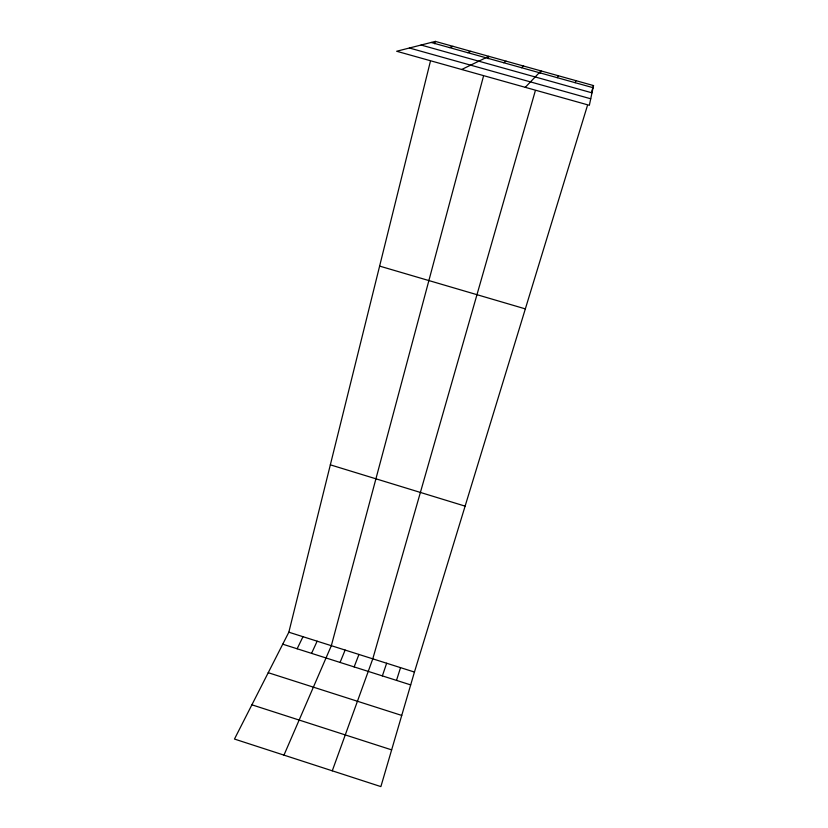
<?xml version="1.0" encoding="UTF-8"?>
<svg xmlns="http://www.w3.org/2000/svg" width="828" height="828" viewBox="0 0 828 828"><rect width="100%" height="100%" fill="white"/><g stroke="black" fill="none" stroke-linecap="round" stroke-linejoin="round"><path stroke-width="1.24" d="M593.531 85.574L589.35 105.301L396.653 51.253L435.342 41.4L593.531 85.574L591.73 91.453M587.425 105.57L414.445 672.057L380.88 786.6L234.469 739.052L288.837 632.209L430.353 61.51M434.752 43.77L435.342 41.4M483.428 76.393L331.335 645.695L283.963 755.126M488.158 58.684L488.789 56.325L461.672 69.49M535.261 90.935L372.786 658.84L332.276 770.816M540.322 73.257L540.995 70.908L525.273 87.323M396.508 680.388L400.535 667.647M382.37 675.886L386.645 663.238M354.146 666.913L358.948 654.451M340.07 662.431L345.131 650.063M575.118 82.676L575.988 80.668M311.566 653.364L317.145 641.193M297.138 648.779L302.986 636.691M557.192 77.677L558.476 75.783M521.454 67.689L523.555 66.033M503.641 62.711L506.156 61.179M467.592 52.64L470.935 51.336M449.356 47.548L453.123 46.368M431.16 42.466L593.076 87.696M421.059 45.033L591.989 92.84M409.405 48.003L590.726 98.78M379.617 266.099L525.335 308.885M330.341 464.839L465.108 506.136M288.837 632.209L414.445 672.057M282.741 644.194L410.678 684.901M268.231 672.698L401.735 715.433M251.888 704.814L391.644 749.868"/></g></svg>
